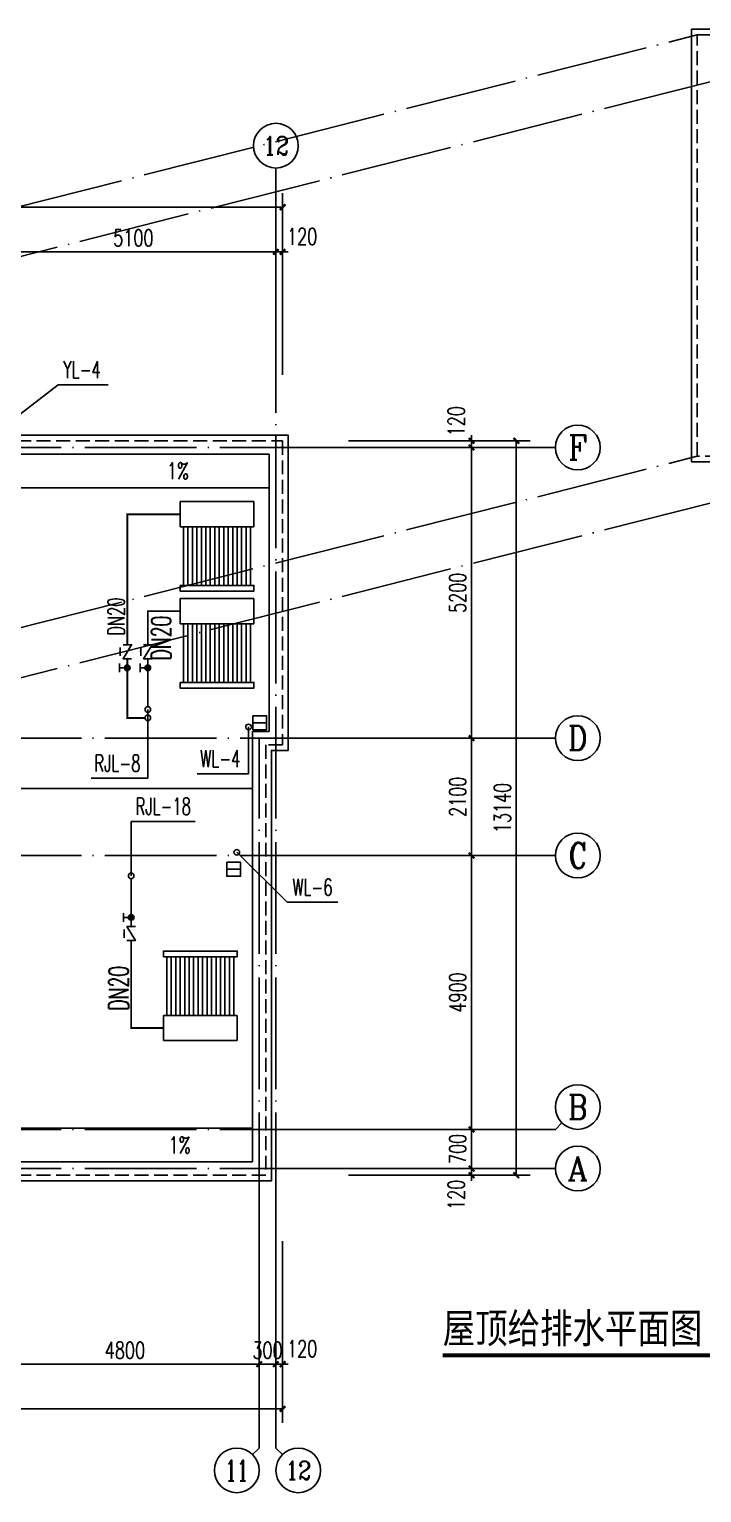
# Model space of a CAD drawing. Extents: x -216126 to 1846968, y -229642 to 543368.
# Drawn here: x 429885 to 441914, y 282203 to 308386 of the extents above; entities that cross this region are included whole.
import ezdxf
from ezdxf.enums import TextEntityAlignment as Align

# ---------------------------------------------------------------- set-up
doc = ezdxf.new("R2010")
doc.units = 0
doc.header["$LTSCALE"] = 1000
doc.header["$MEASUREMENT"] = 0
doc.linetypes.add('DASH', pattern=[0.35, 0.25, -0.1])
doc.linetypes.add('DOTE', pattern=[2.42, 2, -0.2, 0.02, -0.2])
doc.layers.get('Defpoints').update_dxf_attribs({"color": 250})
for name, color, linetype in [('AXIS', 171, 'Continuous'), ('AXIS_TEXT', 7, 'Continuous'), ('DIM_SYMB', 171, 'Continuous'), ('DIM_污水', 3, 'Continuous'), ('DIM_热给水', 3, 'Continuous'), ('DIM_雨水', 3, 'Continuous'), ('DOTE', 8, 'DOTE'), ('PIPE-热给水', 5, 'Continuous'), ('PUB_TEXT', 7, 'Continuous'), ('ROOF', 150, 'Continuous'), ('TEXT_热给水', 7, 'Continuous'), ('TWT_TEXT', 7, 'Continuous'), ('VALVE_热给水', 7, 'Continuous'), ('VPIPE-污水', 2, 'Continuous'), ('VPIPE-热给水', 5, 'Continuous'), ('出气道', 6, 'Continuous'), ('设备  太阳能', 4, 'Continuous')]:
    doc.layers.add(name, color=color, linetype=linetype)
doc.styles.add('_TCH_AXIS', font='COMPLEX', dxfattribs={"bigfont": 'GBCBIG'})
doc.styles.add('_TCH_DIM', font='SIMPLEX', dxfattribs={"bigfont": 'GBCBIG'})
doc.styles.add('_TCH_DIM_T3', font='SIMPLEX', dxfattribs={"width": 0.705882, "bigfont": 'GBCBIG'})
doc.styles.add('_TWT_PIPEDN', font='SIMPLEX', dxfattribs={"width": 0.8, "height": 3, "bigfont": 'HZTXT'})
doc.styles.add('_TWT_SERIAL', font='COMPLEX', dxfattribs={"width": 0.8, "height": 3, "bigfont": 'HZTXT'})
doc.styles.add('COMPLEX', font='COMPLEX')
doc.styles.add('宋体', font='', dxfattribs={"width": 0.8})
doc.styles.get('宋体').set_extended_font_data('SimSun')
doc.dimstyles.new('_TCH_ARCH&&100', dxfattribs={"dimtxt": 297.5, "dimasz": 100, "dimexe": 250, "dimexo": 300, "dimgap": 100, "dimtad": 1, "dimdec": 0, "dimzin": 0, "dimdsep": 46, "dimtxsty": '_TCH_DIM_T3', "dimblk": 'ARCHTICK', "dimcen": 0.09, "dimclrt": 7, "dimazin": 2, "dimtfac": 1, "dimtdec": 0, "dimtix": 1, "dimtmove": 2, "dimatfit": 3, "dimfxl": 0, "dimtolj": 1, "dimtzin": 0, "dimarcsym": 0})

# ---------------------------------------------------------------- blocks, each defined once
blk = doc.blocks.new('AWEQ2Y')
blk.add_line((201497, -254949), (201747, -254949))
blk.add_lwpolyline([(201497, -254824), (201747, -254824), (201747, -255074), (201497, -255074)], close=True)
blk = doc.blocks.new('fkytyo')
at = {"layer": '设备  太阳能'}
for p, q in [((-447954, 612659), (-447954, 612209)), ((-446634, 612659), (-447954, 612659)), ((-446634, 612209), (-446634, 612659)), ((-447954, 612209), (-446634, 612209)), ((-447814, 611159), (-447814, 612209)), ((-447734, 611159), (-447734, 612209)), ((-447654, 611159), (-447654, 612209)), ((-447574, 611159), (-447574, 612209)), ((-447494, 611159), (-447494, 612209)), ((-447414, 611159), (-447414, 612209)), ((-447334, 611159), (-447334, 612209)), ((-447254, 611159), (-447254, 612209)), ((-447174, 611159), (-447174, 612209)), ((-447094, 611159), (-447094, 612209)), ((-447014, 611159), (-447014, 612209)), ((-446934, 611159), (-446934, 612209)), ((-446854, 611159), (-446854, 612209)), ((-446774, 611159), (-446774, 612209))]:
    blk.add_line(p, q, dxfattribs=at)
for points in [[(-447894, 612209), (-447894, 611159)], [(-446694, 612209), (-446694, 611159)]]:
    blk.add_lwpolyline(points, dxfattribs=at)
blk.add_lwpolyline([(-447954, 611159), (-447954, 611059), (-446634, 611059), (-446634, 611159)], close=True, dxfattribs=at)
blk = doc.blocks.new('_AXISO')
blk.add_circle((0, 0), 0.5)
at = {"layer": 'AXIS_TEXT', "style": 'COMPLEX', "width": 1.041667}
blk.add_attdef('A', text='', height=0.56, dxfattribs=at).set_placement((-0.25, -0.28), (0.25, -0.28), align=Align.FIT)
blk = doc.blocks.new('_ArchTick')
at = {"color": 0, "linetype": 'ByBlock', "const_width": 0.4}
blk.add_lwpolyline([(-0.5, -0.5), (0.5, 0.5)], dxfattribs=at)
blk = doc.blocks.new('*D368')
at = {"layer": 'AXIS', "color": 0, "lineweight": -2}
for p, q in [((390976.754316, 286703), (390976.754316, 283453)), ((434416.754316, 286703), (434416.754316, 283453)), ((390976.754316, 283703), (434416.754316, 283703))]:
    blk.add_line(p, q, dxfattribs=at)
at = {"layer": 'Defpoints', "color": 0}
for p in [(390976.754316, 287003), (434416.754316, 287003), (434416.754316, 283703)]:
    blk.add_point(p, dxfattribs=at)
at = {"layer": 'AXIS', "color": 0, "lineweight": -2, "xscale": 100, "yscale": 100, "zscale": 100, "rotation": 180}
blk.add_blockref('_ArchTick', (390976.754316, 283703), dxfattribs=at)
at = {"layer": 'AXIS', "color": 0, "lineweight": -2, "xscale": 100, "yscale": 100, "zscale": 100}
blk.add_blockref('_ArchTick', (434416.754316, 283703), dxfattribs=at)
at = {"layer": 'AXIS', "color": 7, "insert": (412696.754316, 283951.75), "char_height": 297.5, "attachment_point": 5, "style": '_TCH_DIM_T3'}
blk.add_mtext('\\A1;43440', dxfattribs=at)
blk = doc.blocks.new('*D380')
at = {"layer": 'AXIS', "color": 0, "lineweight": -2}
for p, q in [((429196.754316, 286703), (429196.754316, 284253)), ((433996.754316, 286703), (433996.754316, 284253)), ((429196.754316, 284503), (433996.754316, 284503))]:
    blk.add_line(p, q, dxfattribs=at)
at = {"layer": 'Defpoints', "color": 0}
for p in [(429196.754316, 287003), (433996.754316, 287003), (433996.754316, 284503)]:
    blk.add_point(p, dxfattribs=at)
at = {"layer": 'AXIS', "color": 0, "lineweight": -2, "xscale": 100, "yscale": 100, "zscale": 100, "rotation": 180}
blk.add_blockref('_ArchTick', (429196.754316, 284503), dxfattribs=at)
at = {"layer": 'AXIS', "color": 0, "lineweight": -2, "xscale": 100, "yscale": 100, "zscale": 100}
blk.add_blockref('_ArchTick', (433996.754316, 284503), dxfattribs=at)
at = {"layer": 'AXIS', "color": 7, "insert": (431596.754316, 284751.75), "char_height": 297.5, "attachment_point": 5, "style": '_TCH_DIM_T3'}
blk.add_mtext('\\A1;4800', dxfattribs=at)
blk = doc.blocks.new('*D381')
at = {"layer": 'AXIS', "color": 0, "lineweight": -2}
for p, q in [((433996.754316, 286703), (433996.754316, 284253)), ((434296.754316, 286703), (434296.754316, 284253)), ((433996.754316, 284503), (433896.754316, 284503)), ((433996.754316, 284503), (434296.754316, 284503)), ((434296.754316, 284503), (434396.754316, 284503))]:
    blk.add_line(p, q, dxfattribs=at)
at = {"layer": 'Defpoints', "color": 0}
for p in [(433996.754316, 287003), (434296.754316, 287003), (434296.754316, 284503)]:
    blk.add_point(p, dxfattribs=at)
at = {"layer": 'AXIS', "color": 0, "lineweight": -2, "xscale": 100, "yscale": 100, "zscale": 100}
blk.add_blockref('_ArchTick', (433996.754316, 284503), dxfattribs=at)
at = {"layer": 'AXIS', "color": 0, "lineweight": -2, "xscale": 100, "yscale": 100, "zscale": 100, "rotation": 180}
blk.add_blockref('_ArchTick', (434296.754316, 284503), dxfattribs=at)
at = {"layer": 'AXIS', "color": 7, "insert": (434146.754316, 284751.75), "char_height": 297.5, "attachment_point": 5, "style": '_TCH_DIM_T3'}
blk.add_mtext('\\A1;300', dxfattribs=at)
blk = doc.blocks.new('*D382')
at = {"layer": 'AXIS', "color": 0, "lineweight": -2}
for p, q in [((434296.754316, 286703), (434296.754316, 284253)), ((434416.754316, 286703), (434416.754316, 284253)), ((434296.754316, 284503), (434196.754316, 284503)), ((434296.754316, 284503), (434416.754316, 284503)), ((434416.754316, 284503), (434516.754316, 284503))]:
    blk.add_line(p, q, dxfattribs=at)
at = {"layer": 'Defpoints', "color": 0}
for p in [(434296.754316, 287003), (434416.754316, 287003), (434416.754316, 284503)]:
    blk.add_point(p, dxfattribs=at)
at = {"layer": 'AXIS', "color": 0, "lineweight": -2, "xscale": 100, "yscale": 100, "zscale": 100}
blk.add_blockref('_ArchTick', (434296.754316, 284503), dxfattribs=at)
at = {"layer": 'AXIS', "color": 0, "lineweight": -2, "xscale": 100, "yscale": 100, "zscale": 100, "rotation": 180}
blk.add_blockref('_ArchTick', (434416.754316, 284503), dxfattribs=at)
at = {"layer": 'AXIS', "color": 7, "insert": (434766.754316, 284778), "char_height": 297.5, "attachment_point": 5, "style": '_TCH_DIM_T3'}
blk.add_mtext('\\A1;120', dxfattribs=at)
blk = doc.blocks.new('*D383')
at = {"layer": 'AXIS', "color": 0, "lineweight": -2}
for p, q in [((390976.754316, 302203), (390976.754316, 305453)), ((434416.754316, 302203), (434416.754316, 305453)), ((390976.754316, 305203), (434416.754316, 305203))]:
    blk.add_line(p, q, dxfattribs=at)
at = {"layer": 'Defpoints', "color": 0}
for p in [(434416.754316, 305203), (390976.754316, 301903), (434416.754316, 301903)]:
    blk.add_point(p, dxfattribs=at)
at = {"layer": 'AXIS', "color": 0, "lineweight": -2, "xscale": 100, "yscale": 100, "zscale": 100, "rotation": 180}
blk.add_blockref('_ArchTick', (390976.754316, 305203), dxfattribs=at)
at = {"layer": 'AXIS', "color": 0, "lineweight": -2, "xscale": 100, "yscale": 100, "zscale": 100}
blk.add_blockref('_ArchTick', (434416.754316, 305203), dxfattribs=at)
at = {"layer": 'AXIS', "color": 7, "insert": (412696.754316, 305451.75), "char_height": 297.5, "attachment_point": 5, "style": '_TCH_DIM_T3'}
blk.add_mtext('\\A1;43440', dxfattribs=at)
blk = doc.blocks.new('*D395')
at = {"layer": 'AXIS', "color": 0, "lineweight": -2}
for p, q in [((429196.754316, 302203), (429196.754316, 304653)), ((434296.754316, 302203), (434296.754316, 304653)), ((429196.754316, 304403), (434296.754316, 304403))]:
    blk.add_line(p, q, dxfattribs=at)
at = {"layer": 'Defpoints', "color": 0}
for p in [(434296.754316, 304403), (429196.754316, 301903), (434296.754316, 301903)]:
    blk.add_point(p, dxfattribs=at)
at = {"layer": 'AXIS', "color": 0, "lineweight": -2, "xscale": 100, "yscale": 100, "zscale": 100, "rotation": 180}
blk.add_blockref('_ArchTick', (429196.754316, 304403), dxfattribs=at)
at = {"layer": 'AXIS', "color": 0, "lineweight": -2, "xscale": 100, "yscale": 100, "zscale": 100}
blk.add_blockref('_ArchTick', (434296.754316, 304403), dxfattribs=at)
at = {"layer": 'AXIS', "color": 7, "insert": (431746.754316, 304651.75), "char_height": 297.5, "attachment_point": 5, "style": '_TCH_DIM_T3'}
blk.add_mtext('\\A1;5100', dxfattribs=at)
blk = doc.blocks.new('*D396')
at = {"layer": 'AXIS', "color": 0, "lineweight": -2}
for p, q in [((434296.754316, 302203), (434296.754316, 304653)), ((434416.754316, 302203), (434416.754316, 304653)), ((434296.754316, 304403), (434196.754316, 304403)), ((434296.754316, 304403), (434416.754316, 304403)), ((434416.754316, 304403), (434516.754316, 304403))]:
    blk.add_line(p, q, dxfattribs=at)
at = {"layer": 'Defpoints', "color": 0}
for p in [(434416.754316, 304403), (434296.754316, 301903), (434416.754316, 301903)]:
    blk.add_point(p, dxfattribs=at)
at = {"layer": 'AXIS', "color": 0, "lineweight": -2, "xscale": 100, "yscale": 100, "zscale": 100}
blk.add_blockref('_ArchTick', (434296.754316, 304403), dxfattribs=at)
at = {"layer": 'AXIS', "color": 0, "lineweight": -2, "xscale": 100, "yscale": 100, "zscale": 100, "rotation": 180}
blk.add_blockref('_ArchTick', (434416.754316, 304403), dxfattribs=at)
at = {"layer": 'AXIS', "color": 7, "insert": (434766.754316, 304678), "char_height": 297.5, "attachment_point": 5, "style": '_TCH_DIM_T3'}
blk.add_mtext('\\A1;120', dxfattribs=at)
blk = doc.blocks.new('*D404')
at = {"layer": 'AXIS', "color": 0, "lineweight": -2}
for p, q in [((435596.754316, 301023), (438846.754316, 301023)), ((438596.754316, 287883), (438596.754316, 301023)), ((435596.754316, 287883), (438846.754316, 287883))]:
    blk.add_line(p, q, dxfattribs=at)
at = {"layer": 'Defpoints', "color": 0}
for p in [(435296.754316, 301023), (438596.754316, 301023), (435296.754316, 287883)]:
    blk.add_point(p, dxfattribs=at)
at = {"layer": 'AXIS', "color": 0, "lineweight": -2, "xscale": 100, "yscale": 100, "zscale": 100}
for p, rotation in [((438596.754316, 301023), 90), ((438596.754316, 287883), 270)]:
    blk.add_blockref('_ArchTick', p, dxfattribs=dict(at, rotation=rotation))
at = {"layer": 'AXIS', "color": 7, "insert": (438348.004316, 294453), "char_height": 297.5, "attachment_point": 5, "rotation": 90, "style": '_TCH_DIM_T3'}
blk.add_mtext('\\A1;13140', dxfattribs=at)
blk = doc.blocks.new('*D405')
at = {"layer": 'AXIS', "color": 0, "lineweight": -2}
for p, q in [((437796.754316, 288003), (437796.754316, 288103)), ((435596.754316, 288003), (438046.754316, 288003)), ((435596.754316, 287883), (438046.754316, 287883)), ((437796.754316, 287883), (437796.754316, 288003)), ((437796.754316, 287883), (437796.754316, 287783))]:
    blk.add_line(p, q, dxfattribs=at)
at = {"layer": 'Defpoints', "color": 0}
for p in [(435296.754316, 288003), (435296.754316, 287883), (437796.754316, 288003)]:
    blk.add_point(p, dxfattribs=at)
at = {"layer": 'AXIS', "color": 0, "lineweight": -2, "xscale": 100, "yscale": 100, "zscale": 100}
for p, rotation in [((437796.754316, 288003), 270), ((437796.754316, 287883), 90)]:
    blk.add_blockref('_ArchTick', p, dxfattribs=dict(at, rotation=rotation))
at = {"layer": 'AXIS', "color": 7, "insert": (437521.754316, 287533), "char_height": 297.5, "attachment_point": 5, "rotation": 90, "style": '_TCH_DIM_T3'}
blk.add_mtext('\\A1;120', dxfattribs=at)
blk = doc.blocks.new('*D406')
at = {"layer": 'AXIS', "color": 0, "lineweight": -2}
for p, q in [((437796.754316, 288703), (437796.754316, 288803)), ((435596.754316, 288703), (438046.754316, 288703)), ((437796.754316, 288003), (437796.754316, 288703)), ((435596.754316, 288003), (438046.754316, 288003)), ((437796.754316, 288003), (437796.754316, 287903))]:
    blk.add_line(p, q, dxfattribs=at)
at = {"layer": 'Defpoints', "color": 0}
for p in [(435296.754316, 288703), (437796.754316, 288703), (435296.754316, 288003)]:
    blk.add_point(p, dxfattribs=at)
at = {"layer": 'AXIS', "color": 0, "lineweight": -2, "xscale": 100, "yscale": 100, "zscale": 100}
for p, rotation in [((437796.754316, 288703), 270), ((437796.754316, 288003), 90)]:
    blk.add_blockref('_ArchTick', p, dxfattribs=dict(at, rotation=rotation))
at = {"layer": 'AXIS', "color": 7, "insert": (437548.004316, 288353), "char_height": 297.5, "attachment_point": 5, "rotation": 90, "style": '_TCH_DIM_T3'}
blk.add_mtext('\\A1;700', dxfattribs=at)
blk = doc.blocks.new('*D407')
at = {"layer": 'AXIS', "color": 0, "lineweight": -2}
for p, q in [((435596.754316, 293603), (438046.754316, 293603)), ((437796.754316, 288703), (437796.754316, 293603)), ((435596.754316, 288703), (438046.754316, 288703))]:
    blk.add_line(p, q, dxfattribs=at)
at = {"layer": 'Defpoints', "color": 0}
for p in [(435296.754316, 293603), (437796.754316, 293603), (435296.754316, 288703)]:
    blk.add_point(p, dxfattribs=at)
at = {"layer": 'AXIS', "color": 0, "lineweight": -2, "xscale": 100, "yscale": 100, "zscale": 100}
for p, rotation in [((437796.754316, 293603), 90), ((437796.754316, 288703), 270)]:
    blk.add_blockref('_ArchTick', p, dxfattribs=dict(at, rotation=rotation))
at = {"layer": 'AXIS', "color": 7, "insert": (437548.004316, 291153), "char_height": 297.5, "attachment_point": 5, "rotation": 90, "style": '_TCH_DIM_T3'}
blk.add_mtext('\\A1;4900', dxfattribs=at)
blk = doc.blocks.new('*D408')
at = {"layer": 'AXIS', "color": 0, "lineweight": -2}
for p, q in [((435596.754316, 295703), (438046.754316, 295703)), ((437796.754316, 293603), (437796.754316, 295703)), ((435596.754316, 293603), (438046.754316, 293603))]:
    blk.add_line(p, q, dxfattribs=at)
at = {"layer": 'Defpoints', "color": 0}
for p in [(435296.754316, 295703), (437796.754316, 295703), (435296.754316, 293603)]:
    blk.add_point(p, dxfattribs=at)
at = {"layer": 'AXIS', "color": 0, "lineweight": -2, "xscale": 100, "yscale": 100, "zscale": 100}
for p, rotation in [((437796.754316, 295703), 90), ((437796.754316, 293603), 270)]:
    blk.add_blockref('_ArchTick', p, dxfattribs=dict(at, rotation=rotation))
at = {"layer": 'AXIS', "color": 7, "insert": (437548.004316, 294653), "char_height": 297.5, "attachment_point": 5, "rotation": 90, "style": '_TCH_DIM_T3'}
blk.add_mtext('\\A1;2100', dxfattribs=at)
blk = doc.blocks.new('*D409')
at = {"layer": 'AXIS', "color": 0, "lineweight": -2}
for p, q in [((435596.754316, 300903), (438046.754316, 300903)), ((437796.754316, 295703), (437796.754316, 300903)), ((435596.754316, 295703), (438046.754316, 295703))]:
    blk.add_line(p, q, dxfattribs=at)
at = {"layer": 'Defpoints', "color": 0}
for p in [(435296.754316, 300903), (437796.754316, 300903), (435296.754316, 295703)]:
    blk.add_point(p, dxfattribs=at)
at = {"layer": 'AXIS', "color": 0, "lineweight": -2, "xscale": 100, "yscale": 100, "zscale": 100}
for p, rotation in [((437796.754316, 300903), 90), ((437796.754316, 295703), 270)]:
    blk.add_blockref('_ArchTick', p, dxfattribs=dict(at, rotation=rotation))
at = {"layer": 'AXIS', "color": 7, "insert": (437548.004316, 298303), "char_height": 297.5, "attachment_point": 5, "rotation": 90, "style": '_TCH_DIM_T3'}
blk.add_mtext('\\A1;5200', dxfattribs=at)
blk = doc.blocks.new('*D410')
at = {"layer": 'AXIS', "color": 0, "lineweight": -2}
for p, q in [((437796.754316, 301023), (437796.754316, 301123)), ((435596.754316, 301023), (438046.754316, 301023)), ((435596.754316, 300903), (438046.754316, 300903)), ((437796.754316, 300903), (437796.754316, 301023)), ((437796.754316, 300903), (437796.754316, 300803))]:
    blk.add_line(p, q, dxfattribs=at)
at = {"layer": 'Defpoints', "color": 0}
for p in [(435296.754316, 301023), (435296.754316, 300903), (437796.754316, 301023)]:
    blk.add_point(p, dxfattribs=at)
at = {"layer": 'AXIS', "color": 0, "lineweight": -2, "xscale": 100, "yscale": 100, "zscale": 100}
for p, rotation in [((437796.754316, 301023), 270), ((437796.754316, 300903), 90)]:
    blk.add_blockref('_ArchTick', p, dxfattribs=dict(at, rotation=rotation))
at = {"layer": 'AXIS', "color": 7, "insert": (437521.754316, 301373), "char_height": 297.5, "attachment_point": 5, "rotation": 90, "style": '_TCH_DIM_T3'}
blk.add_mtext('\\A1;120', dxfattribs=at)
blk = doc.blocks.new('$VALVE$00000497')
for p, q in [((78, 138), (-78, 138)), ((0, 50), (0, 138))]:
    blk.add_line(p, q)
at = {"const_width": 49.6}
blk.add_lwpolyline([(25, 0, 1), (-25, 0, 1)], format="xyb", close=True, dxfattribs=at)
blk.add_circle((0, 0), 50)
blk = doc.blocks.new('$VALVE$00000315')
blk.add_line((-75, 125), (75, 125))
blk.add_lwpolyline([(-125, -75), (-125, 75), (125, -75), (125, 75)])
for p in [(-125, 0), (125, 0)]:
    blk.add_point(p)
blk.add_solid([(0, 125), (0, 150), (75, 125)])

msp = doc.modelspace()

# ---------------------------------------------------------------- hatches: boundary and pattern name
at = {"layer": 'PIPE-热给水', "linetype": 'Continuous'}
for points in [[(431639, 299709.5), (431621.5, 299709.5), (431621.5, 299727)], [(431639, 299709.5), (431639, 299727), (431621.5, 299727)], [(432006, 297974.5), (431988.5, 297974.5), (431988.5, 297992)], [(432006, 297974.5), (432006, 297992), (431988.5, 297992)], [(431639, 296066), (431639, 296048.5), (431621.5, 296048.5)], [(431639, 296066), (431621.5, 296066), (431621.5, 296048.5)], [(431708, 290517), (431690.5, 290517), (431690.5, 290499.5)], [(431708, 290517), (431708, 290499.5), (431690.5, 290499.5)]]:
    msp.add_hatch(color=256, dxfattribs=at).paths.add_polyline_path(points)

# ---------------------------------------------------------------- linework, layer by layer
at = {"layer": 'AXIS'}
for p, q in [((434296.8, 301903), (434296.8, 305903)), ((435296.8, 300903), (439296.8, 300903)), ((435296.8, 295703), (439296.8, 295703)), ((435296.8, 293603), (439296.8, 293603)), ((439413.9, 288820.2), (439296.8, 288703)), ((435296.8, 288703), (439296.8, 288703)), ((435296.8, 288003), (439296.8, 288003)), ((433996.8, 287003), (433996.8, 283003)), ((434296.8, 287003), (434296.8, 283003)), ((433879.6, 282885.8), (433996.8, 283003)), ((434413.9, 282885.8), (434296.8, 283003))]:
    msp.add_line(p, q, dxfattribs=at)
at = {"layer": 'DIM_SYMB'}
for points in [[(432245.9, 300483, 0, 0, 0), (430645.9, 300483, 80, 0, 0), (430345.9, 300483, 0, 0, 0)], [(432276.9, 288423, 0, 0, 0), (430676.9, 288423, 80, 0, 0), (430376.9, 288423, 0, 0, 0)]]:
    msp.add_lwpolyline(points, format="xyseb", dxfattribs=at)
at = {"layer": 'DIM_SYMB', "const_width": 70}
msp.add_lwpolyline([(437281.7, 284661.7), (442180.5, 284661.7)], dxfattribs=at)
at = {"layer": 'DIM_污水'}
for p, q in [((433807.5, 295903), (433807.5, 295065.5)), ((433807.5, 295065.5), (432886.2, 295065.5)), ((433597, 293660.5), (434499.5, 292767)), ((434499.5, 292767), (435404, 292767))]:
    msp.add_line(p, q, dxfattribs=at)
at = {"layer": 'DIM_热给水'}
for p, q in [((432006, 296216, 3000), (432006, 294985)), ((432006, 294985), (430991, 294985)), ((431708, 293240), (431708, 294214)), ((431708, 294214), (432854.1, 294214))]:
    msp.add_line(p, q, dxfattribs=at)
at = {"layer": 'DIM_雨水'}
for p, q in [((429196.8, 301094), (430401.8, 302025.5)), ((430401.8, 302025.5), (431297.9, 302025.5))]:
    msp.add_line(p, q, dxfattribs=at)
at = {"layer": 'DOTE'}
for p, q in [((413176.8, 301023), (441832.5, 308285.5)), ((416716.8, 301023), (445372.5, 308285.5)), ((434296.8, 287003), (434296.8, 301903)), ((435296.8, 300903), (390096.8, 300903)), ((413176.8, 293483), (441832.5, 300745.5)), ((416716.8, 293483), (445372.5, 300745.5)), ((390096.8, 295703), (435296.8, 295703)), ((433996.8, 287003), (433996.8, 295703)), ((390096.8, 293603), (435296.8, 293603)), ((435296.8, 288703), (390096.8, 288703)), ((435296.8, 288003), (390096.8, 288003))]:
    msp.add_line(p, q, dxfattribs=at)
at = {"layer": 'PIPE-热给水', "linetype": 'Continuous', "const_width": 35}
for points in [[(431639, 297375), (431639, 299709.5)], [(431639, 299709.5), (432583.2, 299709.5)], [(432006, 297375), (432006, 297974.5)], [(432006, 297974.5), (432583.2, 297974.5)], [(431639, 296066), (431639, 297125)], [(432006, 296266), (432006, 297125)], [(431956, 296066), (431639, 296066)], [(431708, 293190), (431708, 292331)], [(431708, 292081), (431708, 290517)], [(431708, 290517), (432285.2, 290517)]]:
    msp.add_lwpolyline(points, dxfattribs=at)
at = {"layer": 'ROOF'}
for p, q in [((416716.8, 300783), (434176.8, 300783)), ((434176.8, 300783), (434176.8, 295823)), ((416716.8, 300183), (434176.8, 300183)), ((433876.8, 295823), (433876.8, 288123)), ((433876.8, 295823), (434176.8, 295823)), ((433876.8, 294803), (416716.8, 294803)), ((391516.8, 288723), (433876.8, 288723)), ((433876.8, 288123), (391516.8, 288123))]:
    msp.add_line(p, q, dxfattribs=at)
msp.add_lwpolyline([(441732.5, 308385.5), (445472.5, 308385.5), (445472.5, 300645.5), (441732.5, 300645.5)], close=True, dxfattribs=at)
at = {"layer": 'ROOF', "color": 251, "linetype": 'DASH'}
msp.add_lwpolyline([(441832.5, 308285.5), (445372.5, 308285.5), (445372.5, 300745.5), (441832.5, 300745.5)], close=True, dxfattribs=at)
at = {"layer": 'ROOF'}
msp.add_lwpolyline([(399916.8, 301023), (399916.8, 301123), (434516.8, 301123), (434516.8, 295483), (434216.8, 295483), (434216.8, 287783), (391176.8, 287783), (391176.8, 293483)], dxfattribs=at)
at = {"layer": 'ROOF', "color": 251, "linetype": 'DASH'}
msp.add_lwpolyline([(416716.8, 301023), (434416.8, 301023), (434416.8, 295583), (434116.8, 295583), (434116.8, 287883), (391276.8, 287883), (391276.8, 293483)], dxfattribs=at)
at = {"layer": 'VPIPE-污水', "linetype": 'Continuous'}
for centre in [(433807.5, 295903), (433597, 293660.5)]:
    msp.add_circle(centre, 50, dxfattribs=at)
at = {"layer": 'VPIPE-热给水', "linetype": 'Continuous'}
for centre in [(432006, 296216), (432006, 296066), (431708, 293240)]:
    msp.add_circle(centre, 50, dxfattribs=at)

# ---------------------------------------------------------------- block references
at = {"layer": 'AXIS'}
ref = msp.add_blockref('_AXISO', (434296.8, 306303), dxfattribs=dict(at, xscale=800, yscale=800, zscale=800))
ref.add_attrib('A', '12', dxfattribs={"layer": 'AXIS_TEXT', "height": 328.45, "style": '_TCH_AXIS'}).set_placement((434070, 306138.8), (434523.5, 306138.8), align=Align.FIT)
ref = msp.add_blockref('_AXISO', (439696.8, 300903), dxfattribs=dict(at, xscale=800, yscale=800, zscale=800))
ref.add_attrib('A', 'F', dxfattribs={"layer": 'AXIS_TEXT', "height": 445.4, "style": '_TCH_AXIS'}).set_placement((439527.1, 300680.3), (439866.4, 300680.3), align=Align.FIT)
ref = msp.add_blockref('_AXISO', (439696.8, 295703), dxfattribs=dict(at, xscale=800, yscale=800, zscale=800))
ref.add_attrib('A', 'D', dxfattribs={"layer": 'AXIS_TEXT', "height": 435.3, "style": '_TCH_AXIS'}).set_placement((439520.6, 295485.4), (439872.9, 295485.4), align=Align.FIT)
ref = msp.add_blockref('_AXISO', (439696.8, 293603), dxfattribs=dict(at, xscale=800, yscale=800, zscale=800))
ref.add_attrib('A', 'C', dxfattribs={"layer": 'AXIS_TEXT', "height": 455.7, "style": '_TCH_AXIS'}).set_placement((439534, 293375.2), (439859.5, 293375.2), align=Align.FIT)
ref = msp.add_blockref('_AXISO', (439696.8, 289103), dxfattribs=dict(at, xscale=800, yscale=800, zscale=800))
ref.add_attrib('A', 'B', dxfattribs={"layer": 'AXIS_TEXT', "height": 435.3, "style": '_TCH_AXIS'}).set_placement((439520.6, 288885.4), (439872.9, 288885.4), align=Align.FIT)
ref = msp.add_blockref('_AXISO', (439696.8, 288003), dxfattribs=dict(at, xscale=800, yscale=800, zscale=800))
ref.add_attrib('A', 'A', dxfattribs={"layer": 'AXIS_TEXT', "height": 425.2, "style": '_TCH_AXIS'}).set_placement((439514.5, 287790.4), (439879, 287790.4), align=Align.FIT)
ref = msp.add_blockref('_AXISO', (433596.8, 282603), dxfattribs=dict(at, xscale=800, yscale=800, zscale=800))
ref.add_attrib('A', '11', dxfattribs={"layer": 'AXIS_TEXT', "height": 368.76, "style": '_TCH_AXIS'}).set_placement((433386, 282418.6), (433807.5, 282418.6), align=Align.FIT)
ref = msp.add_blockref('_AXISO', (434696.8, 282603), dxfattribs=dict(at, xscale=800, yscale=800, zscale=800))
ref.add_attrib('A', '12', dxfattribs={"layer": 'AXIS_TEXT', "height": 328.45, "style": '_TCH_AXIS'}).set_placement((434470, 282438.8), (434923.5, 282438.8), align=Align.FIT)
at = {"layer": 'VALVE_热给水', "rotation": 90}
for name, p in [('$VALVE$00000315', (431639, 297250)), ('$VALVE$00000315', (432006, 297250)), ('$VALVE$00000497', (431639, 296960.3)), ('$VALVE$00000497', (432006, 296960.3))]:
    msp.add_blockref(name, p, dxfattribs=at)
at = {"layer": 'VALVE_热给水', "yscale": -1, "rotation": 270}
for name, p in [('$VALVE$00000497', (431708, 292495.7)), ('$VALVE$00000315', (431708, 292206))]:
    msp.add_blockref(name, p, dxfattribs=at)
at = {"layer": '出气道'}
for p in [(232384.6, 550927.3), (231919.6, 548306.8)]:
    msp.add_blockref('AWEQ2Y', p, dxfattribs=at)
at = {"layer": '设备  太阳能'}
for p in [(880537.6, -312724.8), (880537.6, -314459.8)]:
    msp.add_blockref('fkytyo', p, dxfattribs=at)
at = {"layer": '设备  太阳能', "xscale": -1, "rotation": 180}
msp.add_blockref('fkytyo', (880239.6, 902951.3), dxfattribs=at)

# ---------------------------------------------------------------- texts
at = {"layer": 'PUB_TEXT'}
for s, height, style, width, p in [('1%', 297.5, '_TCH_DIM', 0.705882, (432345.9, 300334.2)), ('1%', 297.5, '_TCH_DIM', 0.705882, (432376.9, 288274.3)), ('屋顶给排水平面图', 531.65, '宋体', 0.8, (437281.7, 284881.5))]:
    msp.add_text(s, height=height, dxfattribs=dict(at, style=style, width=width)).set_placement(p)
at = {"layer": 'TEXT_热给水', "linetype": 'Continuous', "style": '_TWT_PIPEDN', "width": 0.64}
for height, p in [(300, (431589, 297535.8)), (350, (432419.5, 297096.1)), (350, (431660.4, 290830.7))]:
    msp.add_text('DN20', height=height, rotation=90, dxfattribs=at).set_placement(p)
at = {"layer": 'TWT_TEXT', "style": '_TWT_SERIAL', "width": 0.64}
for s, p in [('YL-4', (430497.3, 302145.5)), ('RJL-8', (431051, 295105)), ('WL-4', (432946.2, 295185.5)), ('RJL-18', (431788.4, 294334)), ('WL-6', (434594.3, 292887))]:
    msp.add_text(s, height=300, dxfattribs=at).set_placement(p)

# ---------------------------------------------------------------- dimensions: what is measured, and where the dimension line sits
at = {"layer": 'AXIS'}
for p1, p2, distance, picture, middle in [((390976.8, 301903), (434416.8, 301903), 3300, '*D383', (412696.8, 305451.8)), ((429196.8, 301903), (434296.8, 301903), 2500, '*D395', (431746.8, 304651.8)), ((435296.8, 287883), (435296.8, 301023), -3300, '*D404', (438348, 294453)), ((435296.8, 295703), (435296.8, 300903), -2500, '*D409', (437548, 298303)), ((435296.8, 293603), (435296.8, 295703), -2500, '*D408', (437548, 294653)), ((435296.8, 288703), (435296.8, 293603), -2500, '*D407', (437548, 291153)), ((435296.8, 288003), (435296.8, 288703), -2500, '*D406', (437548, 288353)), ((390976.8, 287003), (434416.8, 287003), -3300, '*D368', (412696.8, 283951.8)), ((429196.8, 287003), (433996.8, 287003), -2500, '*D380', (431596.8, 284751.8)), ((433996.8, 287003), (434296.8, 287003), -2500, '*D381', (434146.8, 284751.8))]:
    dim = msp.add_aligned_dim(p1=p1, p2=p2, distance=distance, dimstyle='_TCH_ARCH&&100', dxfattribs=at)
    dim.commit()
    dim.dimension.update_dxf_attribs({"geometry": picture, "text_midpoint": middle})
for base, p1, p2, angle, picture, middle in [((434416.8, 304403), (434296.8, 301903), (434416.8, 301903), 0, '*D396', (434766.8, 304678)), ((437796.8, 301023), (435296.8, 300903), (435296.8, 301023), 90, '*D410', (437521.8, 301373)), ((437796.8, 288003), (435296.8, 287883), (435296.8, 288003), 90, '*D405', (437521.8, 287533)), ((434416.8, 284503), (434296.8, 287003), (434416.8, 287003), 0, '*D382', (434766.8, 284778))]:
    dim = msp.add_linear_dim(base=base, p1=p1, p2=p2, angle=angle, dimstyle='_TCH_ARCH&&100', dxfattribs=at)
    dim.commit()
    dim.dimension.update_dxf_attribs({"geometry": picture, "text_midpoint": middle, "dimtype": 161})

doc.saveas('drawing.dxf')
